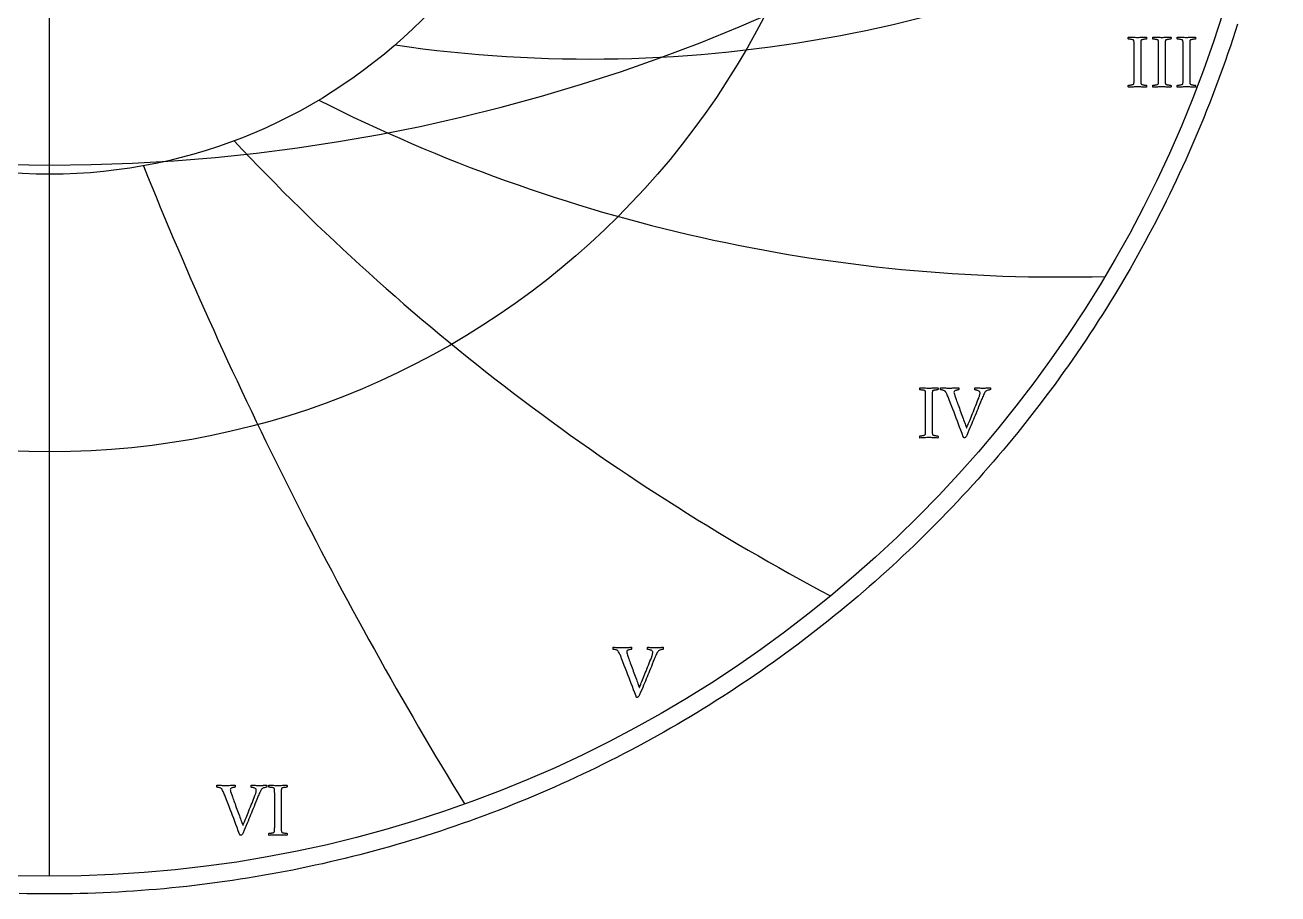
# Model space of a CAD drawing. Header units: millimetres. Extents: x -69 to 69, y -69 to 71.
# Drawn here: x -1.4 to 68.4, y -69.4 to -21 of the extents above; entities that cross this region are included whole.
import ezdxf

# ---------------------------------------------------------------- set-up
doc = ezdxf.new("R2010")
doc.units = ezdxf.units.MM
for name, color, linetype in [('CUT_OUTER', 1, 'Continuous'), ('ENGRAVE', 7, 'Continuous'), ('ENGRAVE_FINE', 8, 'Continuous'), ('TEXT', 5, 'Continuous')]:
    doc.layers.add(name, color=color, linetype=linetype)

msp = doc.modelspace()

# ---------------------------------------------------------------- linework, layer by layer
at = {"layer": 'CUT_OUTER'}
msp.add_lwpolyline([(66.1499, -20.9562), (66.0201, -21.3617), (65.8878, -21.7664), (65.753, -22.1702), (65.6157, -22.5733), (65.476, -22.9755), (65.3337, -23.3768), (65.1891, -23.7772), (65.042, -24.1768), (64.8924, -24.5754), (64.7404, -24.9731), (64.5859, -25.3699), (64.429, -25.7657), (64.2697, -26.1605), (64.108, -26.5544), (63.9439, -26.9473), (63.7773, -27.3391), (63.6084, -27.7299), (63.437, -28.1197), (63.2633, -28.5084), (63.0872, -28.896), (62.9087, -29.2826), (62.7278, -29.668), (62.5446, -30.0524), (62.359, -30.4356), (62.1711, -30.8176), (61.9808, -31.1985), (61.7882, -31.5783), (61.5933, -31.9568), (61.3961, -32.3341), (61.1965, -32.7102), (60.9947, -33.0851), (60.7905, -33.4587), (60.5841, -33.8311), (60.3753, -34.2022), (60.1643, -34.572), (59.9511, -34.9405), (59.7356, -35.3077), (59.5178, -35.6736), (59.2978, -36.0381), (59.0755, -36.4013), (58.8511, -36.7631), (58.6244, -37.1235), (58.3955, -37.4825), (58.1644, -37.8401), (57.9311, -38.1963), (57.6957, -38.551), (57.458, -38.9043), (57.2183, -39.2561), (56.9763, -39.6065), (56.7322, -39.9553), (56.486, -40.3027), (56.2376, -40.6485), (55.9872, -40.9928), (55.7346, -41.3356), (55.4799, -41.6768), (55.2231, -42.0164), (54.9643, -42.3545), (54.7034, -42.6909), (54.4404, -43.0258), (54.1754, -43.359), (53.9083, -43.6906), (53.6392, -44.0205), (53.3681, -44.3488), (53.095, -44.6755), (52.8198, -45.0004), (52.5427, -45.3237), (52.2636, -45.6452), (51.9826, -45.965), (51.6996, -46.2831), (51.4146, -46.5995), (51.1277, -46.9141), (50.8389, -47.2269), (50.5481, -47.538), (50.2555, -47.8472), (49.961, -48.1547), (49.6646, -48.4603), (49.3663, -48.7642), (49.0661, -49.0661), (48.7642, -49.3663), (48.4603, -49.6646), (48.1547, -49.961), (47.8472, -50.2555), (47.538, -50.5481), (47.2269, -50.8389), (46.9141, -51.1277), (46.5995, -51.4146), (46.2831, -51.6996), (45.965, -51.9826), (45.6452, -52.2636), (45.3237, -52.5427), (45.0004, -52.8198), (44.6755, -53.095), (44.3488, -53.3681), (44.0205, -53.6392), (43.6906, -53.9083), (43.359, -54.1754), (43.0258, -54.4404), (42.6909, -54.7034), (42.3545, -54.9643), (42.0164, -55.2231), (41.6768, -55.4799), (41.3356, -55.7346), (40.9928, -55.9872), (40.6485, -56.2376), (40.3027, -56.486), (39.9553, -56.7322), (39.6065, -56.9763), (39.2561, -57.2183), (38.9043, -57.458), (38.551, -57.6957), (38.1963, -57.9311), (37.8401, -58.1644), (37.4825, -58.3955), (37.1235, -58.6244), (36.7631, -58.8511), (36.4013, -59.0755), (36.0381, -59.2978), (35.6736, -59.5178), (35.3077, -59.7356), (34.9405, -59.9511), (34.572, -60.1643), (34.2022, -60.3753), (33.8311, -60.5841), (33.4587, -60.7905), (33.0851, -60.9947), (32.7102, -61.1965), (32.3341, -61.3961), (31.9568, -61.5933), (31.5783, -61.7882), (31.1985, -61.9808), (30.8176, -62.1711), (30.4356, -62.359), (30.0524, -62.5446), (29.668, -62.7278), (29.2826, -62.9087), (28.896, -63.0872), (28.5084, -63.2633), (28.1197, -63.437), (27.7299, -63.6084), (27.3391, -63.7773), (26.9473, -63.9439), (26.5544, -64.108), (26.1605, -64.2697), (25.7657, -64.429), (25.3699, -64.5859), (24.9731, -64.7404), (24.5754, -64.8924), (24.1768, -65.042), (23.7772, -65.1891), (23.3768, -65.3337), (22.9755, -65.476), (22.5733, -65.6157), (22.1702, -65.753), (21.7664, -65.8878), (21.3617, -66.0201), (20.9562, -66.1499), (20.5499, -66.2772), (20.1429, -66.4021), (19.735, -66.5244), (19.3265, -66.6443), (18.9172, -66.7616), (18.5072, -66.8764), (18.0965, -66.9887), (17.6851, -67.0985), (17.2731, -67.2057), (16.8604, -67.3105), (16.4471, -67.4127), (16.0331, -67.5123), (15.6186, -67.6094), (15.2034, -67.704), (14.7877, -67.796), (14.3715, -67.8854), (13.9547, -67.9723), (13.5373, -68.0567), (13.1195, -68.1385), (12.7011, -68.2177), (12.2823, -68.2943), (11.863, -68.3684), (11.4433, -68.4399), (11.0232, -68.5088), (10.6026, -68.5752), (10.1816, -68.639), (9.7603, -68.7001), (9.3386, -68.7587), (8.9165, -68.8147), (8.4941, -68.8682), (8.0713, -68.919), (7.6483, -68.9672), (7.225, -69.0128), (6.8014, -69.0559), (6.3776, -69.0963), (5.9535, -69.1341), (5.5292, -69.1694), (5.1046, -69.202), (4.6799, -69.232), (4.255, -69.2594), (3.83, -69.2842), (3.4048, -69.3064), (2.9795, -69.326), (2.5541, -69.343), (2.1285, -69.3573), (1.7029, -69.3691), (1.2772, -69.3782), (0.8515, -69.3848), (0.4258, -69.3887), (0, -69.39), (-0.4258, -69.3887), (-0.8515, -69.3848), (-1.2772, -69.3782), (-1.7029, -69.3691)], dxfattribs=at)
at = {"layer": 'ENGRAVE'}
for points in [[(0, -68.4), (0, 68.4)], [(0, -68.4), (0, -29.3085)]]:
    msp.add_lwpolyline(points, dxfattribs=at)
for radius in [68.4, 44.7739, 29.3085]:
    msp.add_circle((0, 0), radius, dxfattribs=at)
for centre, radius, start, end in [((30.0679, 52.0792), 74.9735, 261.696718, 299.631033), ((56.2428, 56.2428), 91.2755, 243.1348, 271.585536), ((102.7349, 59.314), 126.7963, 223.178612, 242.14577), ((228.3873, 61.1962), 240.6459, 201.971421, 211.455)]:
    msp.add_arc(centre, radius, start, end, dxfattribs=at)
at = {"layer": 'ENGRAVE_FINE'}
msp.add_arc((0, 70.6318), 99.4314, 226.548961, 313.451039, dxfattribs=at)
at = {"layer": 'TEXT'}
for points in [[(60.5774, -21.6867), (60.6396, -21.6863), (60.7009, -21.6851), (60.7615, -21.6831), (60.8212, -21.6802), (60.8812, -21.6771), (60.9426, -21.6743), (61.0053, -21.6717), (61.0693, -21.6694), (61.0767, -21.6797), (61.0817, -21.6932), (61.0843, -21.7099), (61.0844, -21.7298), (61.0827, -21.7498), (61.0796, -21.7665), (61.0751, -21.78), (61.0693, -21.7903), (61.0537, -21.7907), (61.0326, -21.7919), (61.0062, -21.7939), (60.9744, -21.7967), (60.9404, -21.8004), (60.9075, -21.8048), (60.8757, -21.8101), (60.8449, -21.8161), (60.818, -21.8234), (60.7975, -21.8323), (60.7835, -21.8428), (60.7759, -21.855), (60.7701, -21.8782), (60.7657, -21.9046), (60.7626, -21.9343), (60.7608, -21.9672), (60.7599, -22.0025), (60.7592, -22.0394), (60.7588, -22.078), (60.7586, -22.1182), (60.7586, -22.1247), (60.7586, -22.1311), (60.7586, -22.1376), (60.7586, -22.1441), (60.7586, -22.1505), (60.7586, -22.157), (60.7586, -22.1635), (60.7586, -22.17), (60.7586, -23.9693), (60.7586, -23.9757), (60.7586, -23.9822), (60.7586, -23.9887), (60.7586, -23.9951), (60.7586, -24.0016), (60.7586, -24.0081), (60.7586, -24.0146), (60.7586, -24.021), (60.7588, -24.0611), (60.7592, -24.0992), (60.7599, -24.1355), (60.7608, -24.1699), (60.7626, -24.2018), (60.7657, -24.2308), (60.7701, -24.2569), (60.7759, -24.2799), (60.7835, -24.2904), (60.7975, -24.3004), (60.818, -24.3099), (60.8449, -24.3188), (60.8757, -24.3267), (60.9075, -24.3333), (60.9404, -24.3386), (60.9744, -24.3425), (61.0062, -24.3453), (61.0326, -24.3473), (61.0537, -24.3486), (61.0693, -24.349), (61.0751, -24.3592), (61.0796, -24.3727), (61.0827, -24.3894), (61.0844, -24.4094), (61.0843, -24.4293), (61.0817, -24.446), (61.0767, -24.4595), (61.0693, -24.4698), (61.0053, -24.4656), (60.9426, -24.4617), (60.8812, -24.458), (60.8212, -24.4547), (60.7615, -24.4518), (60.7009, -24.4498), (60.6396, -24.4486), (60.5774, -24.4482), (60.5167, -24.4486), (60.4555, -24.4498), (60.3938, -24.4518), (60.3315, -24.4547), (60.2686, -24.458), (60.2053, -24.4617), (60.1414, -24.4656), (60.0769, -24.4698), (60.0695, -24.4595), (60.0645, -24.446), (60.0619, -24.4293), (60.0618, -24.4094), (60.0636, -24.3894), (60.0667, -24.3727), (60.0711, -24.3592), (60.0769, -24.349), (60.0925, -24.3486), (60.1136, -24.3473), (60.14, -24.3453), (60.1718, -24.3425), (60.2059, -24.3386), (60.2392, -24.3333), (60.2717, -24.3267), (60.3034, -24.3188), (60.3311, -24.3099), (60.3514, -24.3004), (60.3645, -24.2904), (60.3703, -24.2799), (60.378, -24.2521), (60.3838, -24.2206), (60.3877, -24.1853), (60.3897, -24.1462), (60.3907, -24.1044), (60.3913, -24.0609), (60.3917, -24.0159), (60.3919, -23.9693), (60.3919, -22.17), (60.3917, -22.1232), (60.3913, -22.0777), (60.3907, -22.0336), (60.3897, -21.9909), (60.3877, -21.9508), (60.3838, -21.9148), (60.378, -21.8829), (60.3703, -21.855), (60.3645, -21.8428), (60.3514, -21.8323), (60.3311, -21.8234), (60.3034, -21.8161), (60.2717, -21.8101), (60.2392, -21.8048), (60.2059, -21.8004), (60.1718, -21.7967), (60.14, -21.7939), (60.1136, -21.7919), (60.0925, -21.7907), (60.0769, -21.7903), (60.0711, -21.78), (60.0667, -21.7665), (60.0636, -21.7498), (60.0618, -21.7298), (60.0619, -21.7099), (60.0645, -21.6932), (60.0695, -21.6797), (60.0769, -21.6694), (60.1414, -21.6717), (60.2053, -21.6743), (60.2686, -21.6771), (60.3315, -21.6802), (60.3938, -21.6831), (60.4555, -21.6851), (60.5167, -21.6863), (60.5774, -21.6867)], [(61.9409, -21.6867), (62.0031, -21.6863), (62.0644, -21.6851), (62.125, -21.6831), (62.1847, -21.6802), (62.2447, -21.6771), (62.3061, -21.6743), (62.3688, -21.6717), (62.4328, -21.6694), (62.4402, -21.6797), (62.4452, -21.6932), (62.4478, -21.7099), (62.4479, -21.7298), (62.4462, -21.7498), (62.443, -21.7665), (62.4386, -21.78), (62.4328, -21.7903), (62.4172, -21.7907), (62.3961, -21.7919), (62.3697, -21.7939), (62.3379, -21.7967), (62.3039, -21.8004), (62.271, -21.8048), (62.2392, -21.8101), (62.2084, -21.8161), (62.1815, -21.8234), (62.161, -21.8323), (62.1469, -21.8428), (62.1394, -21.855), (62.1336, -21.8782), (62.1291, -21.9046), (62.126, -21.9343), (62.1243, -21.9672), (62.1233, -22.0025), (62.1227, -22.0394), (62.1223, -22.078), (62.1221, -22.1182), (62.1221, -22.1247), (62.1221, -22.1311), (62.1221, -22.1376), (62.1221, -22.1441), (62.1221, -22.1505), (62.1221, -22.157), (62.1221, -22.1635), (62.1221, -22.17), (62.1221, -23.9693), (62.1221, -23.9757), (62.1221, -23.9822), (62.1221, -23.9887), (62.1221, -23.9951), (62.1221, -24.0016), (62.1221, -24.0081), (62.1221, -24.0146), (62.1221, -24.021), (62.1223, -24.0611), (62.1227, -24.0992), (62.1233, -24.1355), (62.1243, -24.1699), (62.126, -24.2018), (62.1291, -24.2308), (62.1336, -24.2569), (62.1394, -24.2799), (62.1469, -24.2904), (62.161, -24.3004), (62.1815, -24.3099), (62.2084, -24.3188), (62.2392, -24.3267), (62.271, -24.3333), (62.3039, -24.3386), (62.3379, -24.3425), (62.3697, -24.3453), (62.3961, -24.3473), (62.4172, -24.3486), (62.4328, -24.349), (62.4386, -24.3592), (62.443, -24.3727), (62.4462, -24.3894), (62.4479, -24.4094), (62.4478, -24.4293), (62.4452, -24.446), (62.4402, -24.4595), (62.4328, -24.4698), (62.3688, -24.4656), (62.3061, -24.4617), (62.2447, -24.458), (62.1847, -24.4547), (62.125, -24.4518), (62.0644, -24.4498), (62.0031, -24.4486), (61.9409, -24.4482), (61.8802, -24.4486), (61.819, -24.4498), (61.7573, -24.4518), (61.695, -24.4547), (61.6321, -24.458), (61.5688, -24.4617), (61.5048, -24.4656), (61.4404, -24.4698), (61.433, -24.4595), (61.428, -24.446), (61.4254, -24.4293), (61.4253, -24.4094), (61.427, -24.3894), (61.4301, -24.3727), (61.4346, -24.3592), (61.4404, -24.349), (61.456, -24.3486), (61.4771, -24.3473), (61.5035, -24.3453), (61.5353, -24.3425), (61.5694, -24.3386), (61.6027, -24.3333), (61.6352, -24.3267), (61.6669, -24.3188), (61.6946, -24.3099), (61.7149, -24.3004), (61.728, -24.2904), (61.7338, -24.2799), (61.7415, -24.2521), (61.7473, -24.2206), (61.7512, -24.1853), (61.7532, -24.1462), (61.7542, -24.1044), (61.7548, -24.0609), (61.7552, -24.0159), (61.7554, -23.9693), (61.7554, -22.17), (61.7552, -22.1232), (61.7548, -22.0777), (61.7542, -22.0336), (61.7532, -21.9909), (61.7512, -21.9508), (61.7473, -21.9148), (61.7415, -21.8829), (61.7338, -21.855), (61.728, -21.8428), (61.7149, -21.8323), (61.6946, -21.8234), (61.6669, -21.8161), (61.6352, -21.8101), (61.6027, -21.8048), (61.5694, -21.8004), (61.5353, -21.7967), (61.5035, -21.7939), (61.4771, -21.7919), (61.456, -21.7907), (61.4404, -21.7903), (61.4346, -21.78), (61.4301, -21.7665), (61.427, -21.7498), (61.4253, -21.7298), (61.4254, -21.7099), (61.428, -21.6932), (61.433, -21.6797), (61.4404, -21.6694), (61.5048, -21.6717), (61.5688, -21.6743), (61.6321, -21.6771), (61.695, -21.6802), (61.7573, -21.6831), (61.819, -21.6851), (61.8802, -21.6863), (61.9409, -21.6867)], [(63.3044, -21.6867), (63.3666, -21.6863), (63.4279, -21.6851), (63.4885, -21.6831), (63.5482, -21.6802), (63.6082, -21.6771), (63.6695, -21.6743), (63.7322, -21.6717), (63.7963, -21.6694), (63.8037, -21.6797), (63.8087, -21.6932), (63.8113, -21.7099), (63.8114, -21.7298), (63.8096, -21.7498), (63.8065, -21.7665), (63.8021, -21.78), (63.7963, -21.7903), (63.7806, -21.7907), (63.7596, -21.7919), (63.7332, -21.7939), (63.7014, -21.7967), (63.6674, -21.8004), (63.6345, -21.8048), (63.6027, -21.8101), (63.5719, -21.8161), (63.545, -21.8234), (63.5245, -21.8323), (63.5104, -21.8428), (63.5029, -21.855), (63.4971, -21.8782), (63.4926, -21.9046), (63.4895, -21.9343), (63.4878, -21.9672), (63.4868, -22.0025), (63.4862, -22.0394), (63.4858, -22.078), (63.4856, -22.1182), (63.4856, -22.1247), (63.4856, -22.1311), (63.4856, -22.1376), (63.4856, -22.1441), (63.4856, -22.1505), (63.4856, -22.157), (63.4856, -22.1635), (63.4856, -22.17), (63.4856, -23.9693), (63.4856, -23.9757), (63.4856, -23.9822), (63.4856, -23.9887), (63.4856, -23.9951), (63.4856, -24.0016), (63.4856, -24.0081), (63.4856, -24.0146), (63.4856, -24.021), (63.4858, -24.0611), (63.4862, -24.0992), (63.4868, -24.1355), (63.4878, -24.1699), (63.4895, -24.2018), (63.4926, -24.2308), (63.4971, -24.2569), (63.5029, -24.2799), (63.5104, -24.2904), (63.5245, -24.3004), (63.545, -24.3099), (63.5719, -24.3188), (63.6027, -24.3267), (63.6345, -24.3333), (63.6674, -24.3386), (63.7014, -24.3425), (63.7332, -24.3453), (63.7596, -24.3473), (63.7806, -24.3486), (63.7963, -24.349), (63.8021, -24.3592), (63.8065, -24.3727), (63.8096, -24.3894), (63.8114, -24.4094), (63.8113, -24.4293), (63.8087, -24.446), (63.8037, -24.4595), (63.7963, -24.4698), (63.7322, -24.4656), (63.6695, -24.4617), (63.6082, -24.458), (63.5482, -24.4547), (63.4885, -24.4518), (63.4279, -24.4498), (63.3666, -24.4486), (63.3044, -24.4482), (63.2437, -24.4486), (63.1825, -24.4498), (63.1207, -24.4518), (63.0585, -24.4547), (62.9956, -24.458), (62.9322, -24.4617), (62.8683, -24.4656), (62.8039, -24.4698), (62.7965, -24.4595), (62.7915, -24.446), (62.7889, -24.4293), (62.7888, -24.4094), (62.7905, -24.3894), (62.7936, -24.3727), (62.7981, -24.3592), (62.8039, -24.349), (62.8195, -24.3486), (62.8406, -24.3473), (62.867, -24.3453), (62.8988, -24.3425), (62.9329, -24.3386), (62.9662, -24.3333), (62.9987, -24.3267), (63.0304, -24.3188), (63.058, -24.3099), (63.0784, -24.3004), (63.0915, -24.2904), (63.0973, -24.2799), (63.105, -24.2521), (63.1108, -24.2206), (63.1147, -24.1853), (63.1167, -24.1462), (63.1176, -24.1044), (63.1183, -24.0609), (63.1187, -24.0159), (63.1189, -23.9693), (63.1189, -22.17), (63.1187, -22.1232), (63.1183, -22.0777), (63.1176, -22.0336), (63.1167, -21.9909), (63.1147, -21.9508), (63.1108, -21.9148), (63.105, -21.8829), (63.0973, -21.855), (63.0915, -21.8428), (63.0784, -21.8323), (63.058, -21.8234), (63.0304, -21.8161), (62.9987, -21.8101), (62.9662, -21.8048), (62.9329, -21.8004), (62.8988, -21.7967), (62.867, -21.7939), (62.8406, -21.7919), (62.8195, -21.7907), (62.8039, -21.7903), (62.7981, -21.78), (62.7936, -21.7665), (62.7905, -21.7498), (62.7888, -21.7298), (62.7889, -21.7099), (62.7915, -21.6932), (62.7965, -21.6797), (62.8039, -21.6694), (62.8683, -21.6717), (62.9322, -21.6743), (62.9956, -21.6771), (63.0585, -21.6802), (63.1207, -21.6831), (63.1825, -21.6851), (63.2437, -21.6863), (63.3044, -21.6867)], [(48.9668, -41.216), (49.0289, -41.2156), (49.0903, -41.2144), (49.1508, -41.2124), (49.2105, -41.2095), (49.2705, -41.2064), (49.3319, -41.2036), (49.3946, -41.201), (49.4586, -41.1987), (49.4661, -41.209), (49.471, -41.2225), (49.4736, -41.2392), (49.4737, -41.2592), (49.472, -41.2791), (49.4689, -41.2958), (49.4644, -41.3093), (49.4586, -41.3196), (49.443, -41.32), (49.422, -41.3212), (49.3955, -41.3232), (49.3637, -41.326), (49.3297, -41.3297), (49.2968, -41.3341), (49.265, -41.3394), (49.2343, -41.3455), (49.2073, -41.3527), (49.1868, -41.3616), (49.1728, -41.3722), (49.1652, -41.3843), (49.1594, -41.4075), (49.155, -41.4339), (49.1519, -41.4636), (49.1501, -41.4965), (49.1492, -41.5318), (49.1485, -41.5687), (49.1481, -41.6073), (49.148, -41.6475), (49.148, -41.654), (49.148, -41.6604), (49.148, -41.6669), (49.148, -41.6734), (49.148, -41.6799), (49.148, -41.6863), (49.148, -41.6928), (49.148, -41.6993), (49.148, -43.4986), (49.148, -43.505), (49.148, -43.5115), (49.148, -43.518), (49.148, -43.5244), (49.148, -43.5309), (49.148, -43.5374), (49.148, -43.5439), (49.148, -43.5503), (49.1481, -43.5904), (49.1485, -43.6285), (49.1492, -43.6648), (49.1501, -43.6992), (49.1519, -43.7312), (49.155, -43.7601), (49.1594, -43.7862), (49.1652, -43.8092), (49.1728, -43.8197), (49.1868, -43.8297), (49.2073, -43.8392), (49.2343, -43.8481), (49.265, -43.856), (49.2968, -43.8626), (49.3297, -43.8679), (49.3637, -43.8718), (49.3955, -43.8746), (49.422, -43.8766), (49.443, -43.8779), (49.4586, -43.8783), (49.4644, -43.8885), (49.4689, -43.902), (49.472, -43.9187), (49.4737, -43.9387), (49.4736, -43.9586), (49.471, -43.9753), (49.4661, -43.9888), (49.4586, -43.9991), (49.3946, -43.9949), (49.3319, -43.991), (49.2705, -43.9873), (49.2105, -43.984), (49.1508, -43.9811), (49.0903, -43.9791), (49.0289, -43.9779), (48.9668, -43.9775), (48.9061, -43.9779), (48.8449, -43.9791), (48.7831, -43.9811), (48.7208, -43.984), (48.658, -43.9873), (48.5946, -43.991), (48.5307, -43.9949), (48.4662, -43.9991), (48.4588, -43.9888), (48.4538, -43.9753), (48.4513, -43.9586), (48.4511, -43.9387), (48.4529, -43.9187), (48.456, -43.902), (48.4604, -43.8885), (48.4662, -43.8783), (48.4819, -43.8779), (48.5029, -43.8766), (48.5293, -43.8746), (48.5612, -43.8718), (48.5953, -43.8679), (48.6286, -43.8626), (48.6611, -43.856), (48.6928, -43.8481), (48.7204, -43.8392), (48.7408, -43.8297), (48.7538, -43.8197), (48.7596, -43.8092), (48.7673, -43.7814), (48.7731, -43.7499), (48.777, -43.7146), (48.7791, -43.6755), (48.78, -43.6337), (48.7807, -43.5902), (48.7811, -43.5452), (48.7812, -43.4986), (48.7812, -41.6993), (48.7811, -41.6525), (48.7807, -41.607), (48.78, -41.5629), (48.7791, -41.5202), (48.777, -41.4802), (48.7731, -41.4442), (48.7673, -41.4122), (48.7596, -41.3843), (48.7538, -41.3722), (48.7408, -41.3616), (48.7204, -41.3527), (48.6928, -41.3455), (48.6611, -41.3394), (48.6286, -41.3341), (48.5953, -41.3297), (48.5612, -41.326), (48.5293, -41.3232), (48.5029, -41.3212), (48.4819, -41.32), (48.4662, -41.3196), (48.4604, -41.3093), (48.456, -41.2958), (48.4529, -41.2791), (48.4511, -41.2592), (48.4513, -41.2392), (48.4538, -41.2225), (48.4588, -41.209), (48.4662, -41.1987), (48.5307, -41.201), (48.5946, -41.2036), (48.658, -41.2064), (48.7208, -41.2095), (48.7831, -41.2124), (48.8449, -41.2144), (48.9061, -41.2156), (48.9668, -41.216)], [(50.1016, -41.216), (50.1701, -41.2156), (50.2375, -41.2144), (50.3038, -41.2124), (50.3691, -41.2095), (50.4335, -41.2064), (50.4974, -41.2036), (50.5608, -41.201), (50.6236, -41.1987), (50.6273, -41.2094), (50.6296, -41.2241), (50.6305, -41.2428), (50.6301, -41.2656), (50.6284, -41.2876), (50.6253, -41.3039), (50.6208, -41.3146), (50.615, -41.3196), (50.6036, -41.3202), (50.5864, -41.3223), (50.5636, -41.3256), (50.5352, -41.3304), (50.5043, -41.3368), (50.4742, -41.3455), (50.445, -41.3562), (50.4165, -41.3692), (50.392, -41.3852), (50.3745, -41.4053), (50.3639, -41.4295), (50.3604, -41.4576), (50.3653, -41.5013), (50.3799, -41.5634), (50.4041, -41.6437), (50.4381, -41.7424), (50.4569, -41.7938), (50.4786, -41.853), (50.5032, -41.92), (50.5309, -41.9948), (50.5607, -42.0756), (50.5918, -42.1604), (50.6243, -42.2493), (50.6582, -42.3422), (50.6928, -42.4371), (50.7277, -42.532), (50.7629, -42.627), (50.7984, -42.7219), (50.8332, -42.8149), (50.8664, -42.9042), (50.8979, -42.9897), (50.9278, -43.0714), (50.9556, -43.1476), (50.9807, -43.2165), (51.0031, -43.2781), (51.0228, -43.3324), (51.0391, -43.3773), (51.0514, -43.4106), (51.0596, -43.4324), (51.0638, -43.4425), (51.0705, -43.4278), (51.0821, -43.4009), (51.0986, -43.362), (51.1199, -43.3109), (51.1451, -43.2498), (51.1733, -43.1809), (51.2044, -43.1042), (51.2385, -43.0196), (51.2751, -42.9289), (51.3135, -42.8335), (51.3538, -42.7336), (51.396, -42.6291), (51.4393, -42.5219), (51.4828, -42.4139), (51.5267, -42.3051), (51.5708, -42.1955), (51.6143, -42.0871), (51.6565, -41.9819), (51.6974, -41.88), (51.7369, -41.7813), (51.7514, -41.744), (51.7649, -41.7057), (51.7773, -41.6664), (51.7887, -41.6259), (51.7981, -41.5865), (51.8048, -41.5504), (51.8089, -41.5175), (51.8102, -41.4878), (51.8066, -41.4555), (51.7957, -41.4274), (51.7775, -41.4037), (51.752, -41.3843), (51.7223, -41.3684), (51.6916, -41.3552), (51.6597, -41.3446), (51.6268, -41.3368), (51.596, -41.3312), (51.5702, -41.3271), (51.5496, -41.3247), (51.5341, -41.3239), (51.5265, -41.317), (51.5211, -41.305), (51.5179, -41.2879), (51.5168, -41.2656), (51.5179, -41.2428), (51.5211, -41.2241), (51.5265, -41.2094), (51.5341, -41.1987), (51.5915, -41.201), (51.6473, -41.2036), (51.7015, -41.2064), (51.7541, -41.2095), (51.8067, -41.2124), (51.8609, -41.2144), (51.9168, -41.2156), (51.9742, -41.216), (52.0213, -41.2159), (52.0632, -41.2155), (52.1, -41.2148), (52.1317, -41.2138), (52.1607, -41.2126), (52.1894, -41.2112), (52.2178, -41.2094), (52.246, -41.2074), (52.2757, -41.2052), (52.3086, -41.2031), (52.3447, -41.2009), (52.3841, -41.1987), (52.3876, -41.2095), (52.3895, -41.2246), (52.3898, -41.2441), (52.3884, -41.2678), (52.386, -41.2904), (52.383, -41.3066), (52.3795, -41.3163), (52.3755, -41.3196), (52.3583, -41.3209), (52.3329, -41.325), (52.299, -41.3317), (52.2568, -41.3411), (52.2127, -41.3546), (52.1732, -41.3735), (52.1383, -41.3978), (52.108, -41.4274), (52.0871, -41.4545), (52.0632, -41.4927), (52.0364, -41.5419), (52.0066, -41.6022), (51.9762, -41.6673), (51.9478, -41.7311), (51.9212, -41.7935), (51.8965, -41.8546), (51.8395, -41.9962), (51.7849, -42.1318), (51.7327, -42.2615), (51.6829, -42.3853), (51.6347, -42.5051), (51.5869, -42.6226), (51.5397, -42.7381), (51.4931, -42.8513), (51.4463, -42.9646), (51.3987, -43.08), (51.3503, -43.1976), (51.3011, -43.3173), (51.2498, -43.4414), (51.1954, -43.5719), (51.1377, -43.7089), (51.0767, -43.8524), (51.059, -43.8901), (51.0406, -43.9214), (51.0213, -43.9462), (51.0012, -43.9646), (50.9806, -43.9778), (50.9597, -43.9872), (50.9385, -43.9929), (50.9171, -43.9948), (50.9109, -43.993), (50.9052, -43.9878), (50.9001, -43.979), (50.8955, -43.9667), (50.8912, -43.9536), (50.8869, -43.9424), (50.8825, -43.9331), (50.8782, -43.9257), (50.8082, -43.7411), (50.7407, -43.5627), (50.6756, -43.3906), (50.6129, -43.2246), (50.5511, -43.061), (50.4888, -42.8961), (50.426, -42.7298), (50.3626, -42.5622), (50.2969, -42.3896), (50.2272, -42.2084), (50.1535, -42.0186), (50.0757, -41.8201), (50.0521, -41.7591), (50.0287, -41.7014), (50.0057, -41.647), (49.9829, -41.5957), (49.9596, -41.5472), (49.9349, -41.5008), (49.9089, -41.4566), (49.8815, -41.4145), (49.8686, -41.398), (49.8513, -41.3832), (49.8297, -41.37), (49.8038, -41.3584), (49.7759, -41.3484), (49.7483, -41.3401), (49.7209, -41.3333), (49.6938, -41.3282), (49.6686, -41.3244), (49.6469, -41.3217), (49.6287, -41.3201), (49.614, -41.3196), (49.6121, -41.3159), (49.6107, -41.305), (49.6099, -41.2868), (49.6097, -41.2613), (49.6099, -41.2356), (49.6107, -41.2165), (49.6121, -41.2043), (49.614, -41.1987), (49.6842, -41.201), (49.7483, -41.2036), (49.8061, -41.2064), (49.8578, -41.2095), (49.9094, -41.2124), (49.9673, -41.2144), (50.0313, -41.2156), (50.1016, -41.216)], [(31.8766, -55.669), (31.9451, -55.6686), (32.0126, -55.6674), (32.0789, -55.6654), (32.1442, -55.6626), (32.2086, -55.6595), (32.2725, -55.6566), (32.3359, -55.6541), (32.3987, -55.6518), (32.4024, -55.6624), (32.4047, -55.6771), (32.4056, -55.6959), (32.4052, -55.7187), (32.4035, -55.7406), (32.4004, -55.757), (32.3959, -55.7676), (32.3901, -55.7726), (32.3786, -55.7733), (32.3615, -55.7753), (32.3387, -55.7787), (32.3103, -55.7834), (32.2794, -55.7899), (32.2493, -55.7985), (32.2201, -55.8093), (32.1916, -55.8222), (32.1671, -55.8383), (32.1496, -55.8583), (32.139, -55.8825), (32.1355, -55.9107), (32.1404, -55.9544), (32.1549, -56.0164), (32.1792, -56.0967), (32.2132, -56.1954), (32.2319, -56.2468), (32.2537, -56.306), (32.2783, -56.373), (32.306, -56.4479), (32.3358, -56.5286), (32.3669, -56.6134), (32.3994, -56.7023), (32.4333, -56.7952), (32.4679, -56.8901), (32.5028, -56.9851), (32.538, -57.08), (32.5735, -57.1749), (32.6083, -57.268), (32.6414, -57.3572), (32.673, -57.4427), (32.7029, -57.5244), (32.7307, -57.6006), (32.7558, -57.6695), (32.7782, -57.7311), (32.7979, -57.7855), (32.8142, -57.8304), (32.8264, -57.8637), (32.8347, -57.8854), (32.8389, -57.8955), (32.8456, -57.8808), (32.8572, -57.854), (32.8736, -57.815), (32.8949, -57.7639), (32.9202, -57.7028), (32.9483, -57.6339), (32.9795, -57.5572), (33.0136, -57.4726), (33.0501, -57.3819), (33.0886, -57.2866), (33.1289, -57.1866), (33.1711, -57.0821), (33.2144, -56.9749), (33.2579, -56.8669), (33.3018, -56.7581), (33.3458, -56.6485), (33.3894, -56.5401), (33.4316, -56.4349), (33.4725, -56.333), (33.512, -56.2343), (33.5265, -56.1971), (33.54, -56.1588), (33.5524, -56.1194), (33.5637, -56.0789), (33.5732, -56.0396), (33.5799, -56.0034), (33.584, -55.9705), (33.5853, -55.9409), (33.5817, -55.9085), (33.5708, -55.8805), (33.5526, -55.8567), (33.5271, -55.8373), (33.4974, -55.8214), (33.4667, -55.8082), (33.4348, -55.7977), (33.4019, -55.7899), (33.3711, -55.7842), (33.3453, -55.7801), (33.3247, -55.7777), (33.3092, -55.7769), (33.3016, -55.77), (33.2962, -55.758), (33.293, -55.7409), (33.2919, -55.7187), (33.293, -55.6959), (33.2962, -55.6771), (33.3016, -55.6624), (33.3092, -55.6518), (33.3666, -55.6541), (33.4224, -55.6566), (33.4766, -55.6595), (33.5292, -55.6626), (33.5818, -55.6654), (33.636, -55.6674), (33.6918, -55.6686), (33.7493, -55.669), (33.7963, -55.6689), (33.8383, -55.6685), (33.8751, -55.6678), (33.9068, -55.6669), (33.9358, -55.6657), (33.9645, -55.6642), (33.9929, -55.6624), (34.0211, -55.6604), (34.0508, -55.6582), (34.0837, -55.6561), (34.1198, -55.6539), (34.1592, -55.6518), (34.1627, -55.6626), (34.1646, -55.6777), (34.1649, -55.6971), (34.1635, -55.7208), (34.1611, -55.7435), (34.1581, -55.7596), (34.1546, -55.7694), (34.1506, -55.7726), (34.1334, -55.7739), (34.108, -55.778), (34.0741, -55.7847), (34.0319, -55.7942), (33.9878, -55.8076), (33.9483, -55.8265), (33.9134, -55.8508), (33.883, -55.8805), (33.8621, -55.9076), (33.8383, -55.9457), (33.8114, -55.9949), (33.7816, -56.0552), (33.7513, -56.1203), (33.7229, -56.1841), (33.6963, -56.2465), (33.6716, -56.3076), (33.6146, -56.4492), (33.56, -56.5849), (33.5078, -56.7146), (33.458, -56.8384), (33.4098, -56.9581), (33.362, -57.0757), (33.3148, -57.1911), (33.2682, -57.3044), (33.2214, -57.4176), (33.1738, -57.533), (33.1254, -57.6506), (33.0762, -57.7704), (33.0249, -57.8944), (32.9705, -58.0249), (32.9127, -58.1619), (32.8518, -58.3054), (32.8341, -58.3432), (32.8157, -58.3744), (32.7964, -58.3992), (32.7763, -58.4176), (32.7557, -58.4308), (32.7348, -58.4402), (32.7136, -58.4459), (32.6921, -58.4478), (32.6859, -58.446), (32.6803, -58.4408), (32.6752, -58.432), (32.6706, -58.4197), (32.6663, -58.4067), (32.6619, -58.3955), (32.6576, -58.3862), (32.6533, -58.3788), (32.5833, -58.1942), (32.5158, -58.0158), (32.4507, -57.8436), (32.388, -57.6776), (32.3262, -57.514), (32.2639, -57.3491), (32.2011, -57.1829), (32.1377, -57.0153), (32.072, -56.8427), (32.0023, -56.6614), (31.9286, -56.4716), (31.8508, -56.2731), (31.8272, -56.2122), (31.8038, -56.1545), (31.7808, -56.1), (31.758, -56.0487), (31.7347, -56.0002), (31.71, -55.9538), (31.684, -55.9096), (31.6566, -55.8675), (31.6436, -55.8511), (31.6264, -55.8362), (31.6048, -55.823), (31.5789, -55.8114), (31.551, -55.8014), (31.5234, -55.7931), (31.496, -55.7863), (31.4689, -55.7812), (31.4437, -55.7774), (31.422, -55.7747), (31.4038, -55.7731), (31.3891, -55.7726), (31.3872, -55.769), (31.3858, -55.758), (31.385, -55.7398), (31.3848, -55.7143), (31.385, -55.6886), (31.3858, -55.6696), (31.3872, -55.6573), (31.3891, -55.6518), (31.4593, -55.6541), (31.5234, -55.6566), (31.5812, -55.6595), (31.6329, -55.6626), (31.6845, -55.6654), (31.7423, -55.6674), (31.8064, -55.6686), (31.8766, -55.669)], [(9.8009, -63.3468), (9.8694, -63.3464), (9.9368, -63.3452), (10.0031, -63.3432), (10.0684, -63.3403), (10.1328, -63.3372), (10.1968, -63.3344), (10.2601, -63.3318), (10.323, -63.3296), (10.3266, -63.3402), (10.3289, -63.3549), (10.3298, -63.3736), (10.3294, -63.3964), (10.3277, -63.4184), (10.3246, -63.4347), (10.3201, -63.4454), (10.3143, -63.4504), (10.3029, -63.451), (10.2857, -63.4531), (10.263, -63.4564), (10.2345, -63.4612), (10.2036, -63.4676), (10.1736, -63.4763), (10.1443, -63.487), (10.1159, -63.5), (10.0913, -63.516), (10.0738, -63.5361), (10.0633, -63.5603), (10.0598, -63.5884), (10.0646, -63.6321), (10.0792, -63.6942), (10.1034, -63.7745), (10.1374, -63.8732), (10.1562, -63.9246), (10.1779, -63.9838), (10.2026, -64.0508), (10.2302, -64.1256), (10.26, -64.2064), (10.2911, -64.2912), (10.3236, -64.3801), (10.3575, -64.473), (10.3921, -64.5679), (10.4271, -64.6628), (10.4623, -64.7578), (10.4977, -64.8527), (10.5325, -64.9457), (10.5657, -65.035), (10.5972, -65.1205), (10.6272, -65.2022), (10.6549, -65.2784), (10.68, -65.3473), (10.7024, -65.4089), (10.7221, -65.4632), (10.7384, -65.5081), (10.7507, -65.5415), (10.7589, -65.5632), (10.7631, -65.5733), (10.7698, -65.5586), (10.7814, -65.5317), (10.7979, -65.4928), (10.8192, -65.4417), (10.8444, -65.3806), (10.8726, -65.3117), (10.9037, -65.235), (10.9378, -65.1504), (10.9744, -65.0597), (11.0128, -64.9643), (11.0531, -64.8644), (11.0953, -64.7599), (11.1386, -64.6527), (11.1822, -64.5447), (11.226, -64.4359), (11.2701, -64.3263), (11.3136, -64.2179), (11.3558, -64.1127), (11.3967, -64.0108), (11.4362, -63.9121), (11.4508, -63.8748), (11.4642, -63.8365), (11.4766, -63.7972), (11.488, -63.7567), (11.4974, -63.7174), (11.5042, -63.6812), (11.5082, -63.6483), (11.5095, -63.6187), (11.5059, -63.5863), (11.495, -63.5582), (11.4768, -63.5345), (11.4513, -63.5151), (11.4216, -63.4992), (11.3909, -63.486), (11.3591, -63.4755), (11.3262, -63.4676), (11.2953, -63.462), (11.2695, -63.4579), (11.2489, -63.4555), (11.2334, -63.4547), (11.2258, -63.4478), (11.2205, -63.4358), (11.2172, -63.4187), (11.2161, -63.3964), (11.2172, -63.3736), (11.2205, -63.3549), (11.2258, -63.3402), (11.2334, -63.3296), (11.2908, -63.3318), (11.3467, -63.3344), (11.4009, -63.3372), (11.4535, -63.3403), (11.506, -63.3432), (11.5602, -63.3452), (11.6161, -63.3464), (11.6735, -63.3468), (11.7206, -63.3467), (11.7625, -63.3463), (11.7993, -63.3456), (11.831, -63.3447), (11.86, -63.3434), (11.8887, -63.342), (11.9172, -63.3402), (11.9453, -63.3382), (11.975, -63.336), (12.0079, -63.3339), (12.044, -63.3317), (12.0834, -63.3296), (12.0869, -63.3403), (12.0888, -63.3554), (12.0891, -63.3749), (12.0877, -63.3986), (12.0853, -63.4212), (12.0823, -63.4374), (12.0788, -63.4471), (12.0748, -63.4504), (12.0577, -63.4517), (12.0322, -63.4558), (11.9983, -63.4625), (11.9561, -63.4719), (11.912, -63.4854), (11.8725, -63.5043), (11.8376, -63.5286), (11.8073, -63.5582), (11.7864, -63.5853), (11.7625, -63.6235), (11.7357, -63.6727), (11.7059, -63.733), (11.6755, -63.7981), (11.6471, -63.8619), (11.6205, -63.9243), (11.5958, -63.9854), (11.5388, -64.127), (11.4842, -64.2626), (11.432, -64.3924), (11.3823, -64.5161), (11.334, -64.6359), (11.2863, -64.7535), (11.2391, -64.8689), (11.1924, -64.9821), (11.1456, -65.0954), (11.098, -65.2108), (11.0496, -65.3284), (11.0004, -65.4481), (10.9492, -65.5722), (10.8947, -65.7027), (10.837, -65.8397), (10.776, -65.9832), (10.7584, -66.0209), (10.7399, -66.0522), (10.7206, -66.077), (10.7005, -66.0954), (10.6799, -66.1086), (10.659, -66.118), (10.6378, -66.1237), (10.6164, -66.1256), (10.6102, -66.1238), (10.6045, -66.1186), (10.5994, -66.1098), (10.5948, -66.0975), (10.5905, -66.0844), (10.5862, -66.0733), (10.5819, -66.064), (10.5775, -66.0565), (10.5076, -65.8719), (10.44, -65.6935), (10.3749, -65.5214), (10.3122, -65.3554), (10.2504, -65.1918), (10.1881, -65.0269), (10.1253, -64.8606), (10.0619, -64.693), (9.9963, -64.5205), (9.9265, -64.3392), (9.8528, -64.1494), (9.775, -63.9509), (9.7514, -63.8899), (9.7281, -63.8322), (9.705, -63.7778), (9.6822, -63.7265), (9.6589, -63.678), (9.6342, -63.6316), (9.6082, -63.5874), (9.5808, -63.5453), (9.5679, -63.5288), (9.5506, -63.514), (9.529, -63.5008), (9.5031, -63.4892), (9.4752, -63.4792), (9.4476, -63.4709), (9.4202, -63.4641), (9.3931, -63.459), (9.3679, -63.4552), (9.3462, -63.4525), (9.328, -63.4509), (9.3133, -63.4504), (9.3114, -63.4467), (9.3101, -63.4358), (9.3092, -63.4176), (9.309, -63.3921), (9.3092, -63.3664), (9.3101, -63.3474), (9.3114, -63.3351), (9.3133, -63.3296), (9.3835, -63.3318), (9.4476, -63.3344), (9.5054, -63.3372), (9.5571, -63.3403), (9.6087, -63.3432), (9.6666, -63.3452), (9.7306, -63.3464), (9.8009, -63.3468)], [(12.7177, -63.3468), (12.7799, -63.3464), (12.8412, -63.3452), (12.9018, -63.3432), (12.9615, -63.3403), (13.0215, -63.3372), (13.0828, -63.3344), (13.1455, -63.3318), (13.2096, -63.3296), (13.217, -63.3398), (13.222, -63.3533), (13.2246, -63.37), (13.2247, -63.39), (13.2229, -63.4099), (13.2198, -63.4266), (13.2154, -63.4401), (13.2096, -63.4504), (13.194, -63.4508), (13.1729, -63.452), (13.1465, -63.454), (13.1147, -63.4568), (13.0807, -63.4605), (13.0478, -63.4649), (13.016, -63.4702), (12.9852, -63.4763), (12.9583, -63.4835), (12.9378, -63.4924), (12.9237, -63.503), (12.9162, -63.5151), (12.9104, -63.5383), (12.9059, -63.5647), (12.9028, -63.5944), (12.9011, -63.6273), (12.9001, -63.6626), (12.8995, -63.6996), (12.8991, -63.7381), (12.8989, -63.7783), (12.8989, -63.7848), (12.8989, -63.7912), (12.8989, -63.7977), (12.8989, -63.8042), (12.8989, -63.8107), (12.8989, -63.8171), (12.8989, -63.8236), (12.8989, -63.8301), (12.8989, -65.6294), (12.8989, -65.6358), (12.8989, -65.6423), (12.8989, -65.6488), (12.8989, -65.6553), (12.8989, -65.6617), (12.8989, -65.6682), (12.8989, -65.6747), (12.8989, -65.6811), (12.8991, -65.7212), (12.8995, -65.7593), (12.9001, -65.7956), (12.9011, -65.83), (12.9028, -65.862), (12.9059, -65.891), (12.9104, -65.917), (12.9162, -65.94), (12.9237, -65.9506), (12.9378, -65.9605), (12.9583, -65.97), (12.9852, -65.9789), (13.016, -65.9868), (13.0478, -65.9934), (13.0807, -65.9987), (13.1147, -66.0026), (13.1465, -66.0054), (13.1729, -66.0075), (13.194, -66.0087), (13.2096, -66.0091), (13.2154, -66.0193), (13.2198, -66.0328), (13.2229, -66.0495), (13.2247, -66.0695), (13.2246, -66.0894), (13.222, -66.1062), (13.217, -66.1196), (13.2096, -66.1299), (13.1455, -66.1257), (13.0828, -66.1218), (13.0215, -66.1182), (12.9615, -66.1148), (12.9018, -66.112), (12.8412, -66.1099), (12.7799, -66.1087), (12.7177, -66.1083), (12.657, -66.1087), (12.5958, -66.1099), (12.534, -66.112), (12.4718, -66.1148), (12.4089, -66.1182), (12.3455, -66.1218), (12.2816, -66.1257), (12.2172, -66.1299), (12.2098, -66.1196), (12.2048, -66.1062), (12.2022, -66.0894), (12.2021, -66.0695), (12.2038, -66.0495), (12.2069, -66.0328), (12.2114, -66.0193), (12.2172, -66.0091), (12.2328, -66.0087), (12.2539, -66.0075), (12.2803, -66.0054), (12.3121, -66.0026), (12.3462, -65.9987), (12.3795, -65.9934), (12.412, -65.9868), (12.4437, -65.9789), (12.4713, -65.97), (12.4917, -65.9605), (12.5048, -65.9506), (12.5106, -65.94), (12.5183, -65.9123), (12.5241, -65.8807), (12.528, -65.8454), (12.53, -65.8063), (12.5309, -65.7645), (12.5316, -65.7211), (12.532, -65.676), (12.5322, -65.6294), (12.5322, -63.8301), (12.532, -63.7833), (12.5316, -63.7378), (12.5309, -63.6938), (12.53, -63.651), (12.528, -63.611), (12.5241, -63.575), (12.5183, -63.543), (12.5106, -63.5151), (12.5048, -63.503), (12.4917, -63.4924), (12.4713, -63.4835), (12.4437, -63.4763), (12.412, -63.4702), (12.3795, -63.4649), (12.3462, -63.4605), (12.3121, -63.4568), (12.2803, -63.454), (12.2539, -63.452), (12.2328, -63.4508), (12.2172, -63.4504), (12.2114, -63.4401), (12.2069, -63.4266), (12.2038, -63.4099), (12.2021, -63.39), (12.2022, -63.37), (12.2048, -63.3533), (12.2098, -63.3398), (12.2172, -63.3296), (12.2816, -63.3318), (12.3455, -63.3344), (12.4089, -63.3372), (12.4718, -63.3403), (12.534, -63.3432), (12.5958, -63.3452), (12.657, -63.3464), (12.7177, -63.3468)]]:
    msp.add_lwpolyline(points, close=True, dxfattribs=at)

doc.saveas('drawing.dxf')
